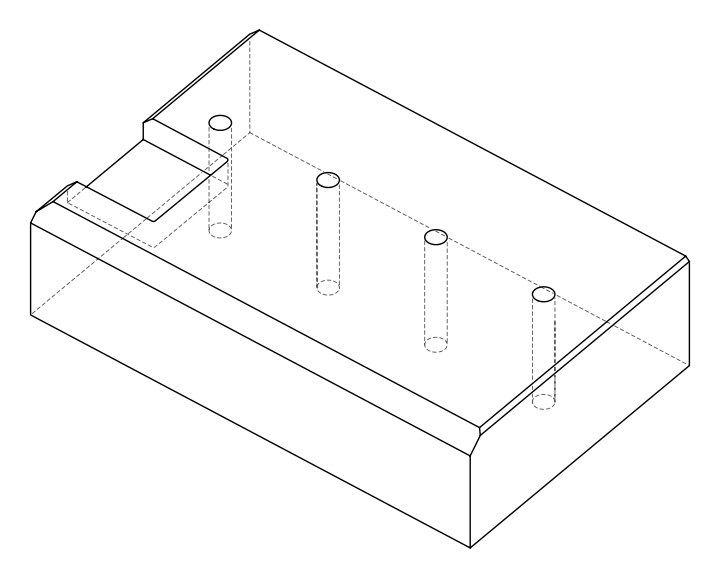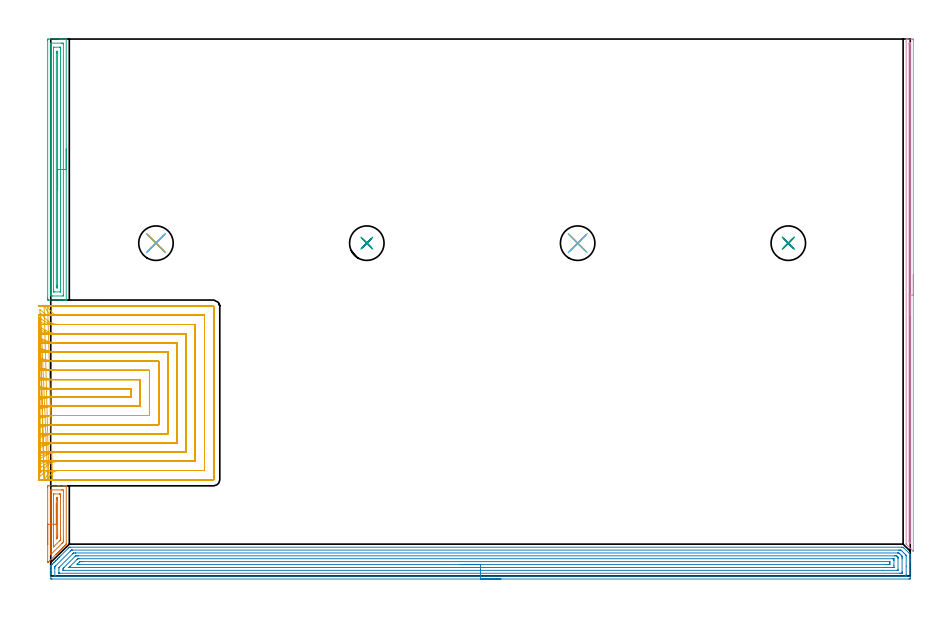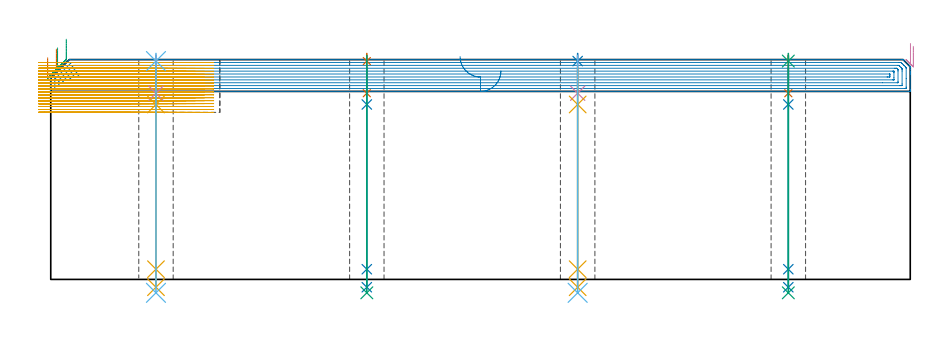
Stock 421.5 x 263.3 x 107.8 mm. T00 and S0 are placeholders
(PLAN: 21 operations, 14 tool changes, 128.7 min)
(1 AREA_MILL | FG_CHAMFER_SURFACE | UGT0205_001 | 1.24 min | 1993 mm3)
(2 AREA_MILL_1 | FG_CHAMFER_SURFACE_1 | UGT0205_001 | 20.34 min | 50837 mm3)
(3 AREA_MILL_2 | FG_CHAMFER_SURFACE_2 | UGT0205_001 | 4.27 min | 5523 mm3)
(4 AREA_MILL_3 | FG_CHAMFER_SURFACE_3 | UGT0205_001 | 4.14 min | 1521 mm3)
(5 MILL_SLOT | SLOT_PARTIAL_RECTANGULAR | NXT0201_008 | Follow Part, ap 1.5, ae 75% | 94.28 min | 195031 mm3)
(6 SPOT_DRILL | STEP1HOLE | NXT0321_9005460120000 | 0.03 min | 5 mm3)
(7 SPOT_DRILL_1 | STEP1HOLE_1 | NXT0321_9005460120000 | 0.03 min | 13 mm3)
(8 SPOT_DRILL_2 | STEP1HOLE_2 | NXT0321_9005460120000 | 0.03 min | 4 mm3)
(9 SPOT_DRILL_3 | STEP1HOLE_3 | NXT0321_9005460120000 | 0.03 min | 6 mm3)
(10 DRILL_BLIND_HOLE_INTO_CENTER | STEP1HOLE | NXT0301_081 | 0.08 min | 1435 mm3)
(11 GUN_DRILL_THROUGH_HOLE | STEP1HOLE | UGT0307_007 | 0.54 min | 7228 mm3)
(12 DRILL_TO_ENLARGE_THROUGH_HOLE | STEP1HOLE | UGT0301_292 | 0.47 min | 15473 mm3)
(13 DRILL_BLIND_HOLE_INTO_CENTER_1 | STEP1HOLE_1 | NXT0301_081 | 0.08 min | 1427 mm3)
(14 GUN_DRILL_THROUGH_HOLE_1 | STEP1HOLE_1 | UGT0307_007 | 0.54 min | 7230 mm3)
(15 DRILL_TO_ENLARGE_THROUGH_HOLE_1 | STEP1HOLE_1 | UGT0301_292 | 0.47 min | 15466 mm3)
(16 DRILL_BLIND_HOLE_INTO_CENTER_2 | STEP1HOLE_2 | NXT0301_081 | 0.08 min | 1438 mm3)
(17 GUN_DRILL_THROUGH_HOLE_2 | STEP1HOLE_2 | UGT0307_007 | 0.54 min | 7222 mm3)
(18 DRILL_TO_ENLARGE_THROUGH_HOLE_2 | STEP1HOLE_2 | UGT0301_292 | 0.47 min | 15474 mm3)
(19 DRILL_BLIND_HOLE_INTO_CENTER_3 | STEP1HOLE_3 | NXT0301_081 | 0.08 min | 1433 mm3)
(20 GUN_DRILL_THROUGH_HOLE_3 | STEP1HOLE_3 | UGT0307_007 | 0.54 min | 7225 mm3)
(21 DRILL_TO_ENLARGE_THROUGH_HOLE_3 | STEP1HOLE_3 | UGT0301_292 | 0.47 min | 15478 mm3)
(TOOL UGT0205_001 | Chamfer Mill 20 x 3 x 45 deg. | D20 FL50 Z2)
(TOOL NXT0201_008 | ENDMILL 6mm [2P460-0600-NA 1630] | D6 FL26 Z6)
(TOOL NXT0321_9005460120000 | NC Spot Drill, 142deg, 12mm, Carbide, Uncoated | D12 PA142 FL30 Z2)
(TOOL NXT0301_081 | Carbide Drill 11mm [860.1-1100-033A1-MM 2214] | D11 PA140 FL55 Z2)
(TOOL UGT0307_007 | Gun Drill 10 mm | D10 PA130 FL24 Z1)
(TOOL UGT0301_292 | Twist Drill 16.9 mm | D16.9 PA118 FL120 Z2)
(OP 1 AREA_MILL)
G17 G21 G94 G90
T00 M6
G54
G17 G0 G90 X-1.5 Y15.35 S1061 M3
G43 Z117.8 H0
Z108.7
G94 G1 Y15.388 Z107.828 F250.
Y15.502 Z106.964
Y15.691 Z106.112
Y15.953 Z105.28
Y16.287 Z104.474
Y16.69 Z103.7
Y17.159 Z102.964
Y17.69 Z102.272
Y18.279 Z101.629
Y18.922 Z101.04
Y19.614 Z100.509
Y20.35 Z100.04
Y21.124 Z99.637
Y21.93 Z99.303
Y22.762 Z99.041
Y23.614 Z98.852
Y24.478 Z98.738
Y25.35 Z98.7
Y43.615
X-1.497 Y43.957 Z98.702
X-1.491 Y44.19 Z98.706
X-1.254 Y44.2 Z98.943
X3.494 Z103.689
X4.105 Z104.302
X4.383 Z104.58
X6.16 Z106.355
X6.716 Z106.915
X7.255 Z107.454
X7.568 Y44.194 Z107.759
X7.597 Y44.19 Z107.788
X7.6 Y44.06 Z107.8
Y15.995
X7.594 Y15.595 Z107.792
X7.522 Y15.522 Z107.722
X7.493 Y15.492 Z107.692
X7.105 Y15.104 Z107.303
X7.049 Y15.047 Z107.245
X6.993 Y14.993 Z107.192
X6.807 Y14.807 Z107.006
X6.752 Y14.751 Z106.949
X6.698 Y14.697 Z106.897
X6.51 Y14.51 Z106.709
X6.456 Y14.455 Z106.653
X6.403 Y14.402 Z106.601
X6.213 Y14.213 Z106.412
X6.16 Y14.159 Z106.357
X6.107 Y14.107 Z106.306
X5.916 Y13.916 Z106.115
X5.864 Y13.862 Z106.061
X5.812 Y13.811 Z106.011
X5.619 Y13.619 Z105.818
X5.568 Y13.566 Z105.765
X5.516 Y13.516 Z105.715
X5.322 Y13.322 Z105.521
X5.272 Y13.27 Z105.468
X5.221 Y13.22 Z105.42
X5.025 Y13.025 Z105.224
X4.975 Y12.974 Z105.172
X4.926 Y12.925 Z105.124
X4.728 Y12.728 Z104.927
X4.679 Y12.678 Z104.876
X4.63 Y12.63 Z104.829
X4.431 Y12.431 Z104.63
X4.383 Y12.382 Z104.58
X4.335 Y12.334 Z104.534
X4.134 Y12.134 Z104.333
X4.087 Y12.085 Z104.284
X4.039 Y12.039 Z104.238
X3.837 Y11.837 Z104.036
X3.791 Y11.789 Z103.988
X3.744 Y11.743 Z103.943
X3.54 Y11.54 Z103.739
X3.494 Y11.493 Z103.691
X3.449 Y11.448 Z103.647
X3.243 Y11.243 Z103.442
X3.198 Y11.197 Z103.395
X3.153 Y11.153 Z103.352
X2.946 Y10.946 Z103.145
X2.902 Y10.901 Z103.099
X2.858 Y10.857 Z103.057
X2.649 Y10.649 Z102.848
X2.606 Y10.604 Z102.803
X2.562 Y10.562 Z102.761
X-0.949 Y7.05 Z99.249
X-1.049 Y6.951 Z99.151
X-1.212 Y6.788 Z98.988
X-1.393 Y6.611 Z98.805
X-1.491 Y6.519 Z98.706
X-1.499 Y6.717 Z98.701
X-1.5 Y6.752 Z98.7
Y25.35
X-0.086 Z100.114
X-0.085 Y41.833 Z100.115
X-0.084 Y41.858 Z100.116
X-0.06 Y42.19 Z100.14
X0.464 Y42.198 Z100.664
X5.272 Y42.2 Z105.472
X5.796 Y42.198 Z105.996
X6.16 Y42.19 Z106.36
X6.184 Y41.833 Z106.384
X6.185 Y41.808 Z106.385
X6.186 Y17.777 Z106.386
X6.185 Y16.886 Z106.385
X6.184 Y16.862 Z106.384
X6.16 Y16.622 Z106.36
X5.851 Y16.305 Z106.051
X5.545 Y15.995 Z105.745
X5.408 Y15.858 Z105.608
X0.199 Y10.649 Z100.399
X0.067 Y10.521 Z100.267
X-0.06 Y10.402 Z100.14
X-0.083 Y10.649 Z100.117
X-0.085 Y10.674 Z100.115
X-0.086 Y25.35 Z100.114
X1.328 Z101.528
X1.329 Y39.55 Z101.529
X1.331 Y40.051 Z101.531
X1.333 Y40.148 Z101.533
X1.335 Y40.188 Z101.535
X1.421 Y40.192 Z101.621
X1.57 Y40.199 Z101.77
X4.235 Z104.435
X4.383 Y40.196 Z104.583
X4.531 Y40.19 Z104.731
X4.765 Y40.172 Z104.965
X4.767 Y40.051 Z104.967
X4.77 Y39.663 Z104.97
X4.771 Y39.16 Z104.971
X4.772 Y38.771 Z104.972
X4.771 Y18.668 Z104.971
X4.77 Y18.279 Z104.97
X4.766 Y17.777 Z104.966
X4.765 Y17.684 Z104.965
X4.708 Y17.619 Z104.908
X4.627 Y17.532 Z104.827
X4.383 Y17.283 Z104.583
X1.515 Y14.415 Z101.715
X1.458 Y14.36 Z101.658
X1.392 Y14.298 Z101.592
X1.341 Y14.251 Z101.541
X1.336 Y14.324 Z101.536
X1.332 Y14.462 Z101.532
X1.329 Y14.602 Z101.529
X1.328 Y25.35 Z101.528
X2.743 Z102.943
Y37.516
X2.746 Y38.129 Z102.946
X2.749 Y38.174 Z102.949
X2.751 Y38.19 Z102.951
X2.769 Y38.192 Z102.969
X2.863 Y38.197 Z103.063
X3.05 Y38.199 Z103.25
X3.238 Y38.197 Z103.438
X3.331 Y38.192 Z103.531
X3.349 Y38.19 Z103.549
X3.351 Y38.174 Z103.551
X3.354 Y38.132 Z103.554
X3.357 Y37.516 Z103.557
Y37.378
Y19.559
X3.356 Y18.942 Z103.556
X3.355 Y18.808 Z103.555
X3.35 Y18.737 Z103.55
X3.347 Y18.707 Z103.547
X3.314 Y18.668 Z103.514
X3.127 Y18.483 Z103.327
X2.956 Y18.317 Z103.156
X2.75 Y18.151 Z102.95
X2.744 Y18.529 Z102.944
X2.743 Y18.668 Z102.943
Y25.35
Y26.222 Z102.981
Y27.087 Z103.095
Y27.938 Z103.283
Y28.77 Z103.546
Y29.576 Z103.88
Y30.35 Z104.282
Y31.086 Z104.751
Y31.778 Z105.282
Y32.421 Z105.872
Y33.01 Z106.515
Y33.542 Z107.207
Y34.01 Z107.943
Y34.413 Z108.717
Y34.747 Z109.522
Y35.009 Z110.355
Y35.198 Z111.206
Y35.312 Z112.071
Y35.35 Z112.943
G0 Z117.8
M5
M2
(OP 2 AREA_MILL_1)
G17 G21 G94 G90
T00 M6
G54
G17 G0 G90 X220.75 Y-1.5 S1061 M3
G43 Z117.8 H0
Z102.2
G94 G1 X220.712 Z101.328 F250.
X220.598 Z100.464
X220.409 Z99.612
X220.147 Z98.78
X219.813 Z97.974
X219.41 Z97.2
X218.941 Z96.464
X218.41 Z95.772
X217.821 Z95.129
X217.178 Z94.54
X216.486 Z94.008
X215.75 Z93.54
X214.976 Z93.137
X214.17 Z92.803
X213.338 Z92.541
X212.486 Z92.352
X211.622 Z92.238
X210.75 Z92.2
X0.629
X0.263 Y-1.496 Z92.202
X0.01 Y-1.493 Z92.204
X0. Y-1.138 Z92.559
Y1.487 Z95.182
Y2.881 Z96.578
Y4.112 Z97.806
Y4.646 Z98.344
X0.006 Y4.987 Z98.687
X0.009 Y4.997 Z98.696
X0.033 Y5.033 Z98.732
X0.228 Y5.229 Z98.928
X0.278 Y5.279 Z98.976
X0.331 Y5.331 Z99.03
X0.514 Y5.515 Z99.214
X0.569 Y5.571 Z99.267
X0.629 Y5.629 Z99.328
X0.8 Y5.8 Z99.499
X0.861 Y5.862 Z99.559
X1.507 Y6.507 Z100.207
X1.736 Y6.738 Z100.434
X2.329 Y7.329 Z101.029
X2.417 Y7.418 Z101.117
X2.611 Y7.613 Z101.309
X3.151 Y8.151 Z101.851
X3.486 Y8.488 Z102.184
X3.974 Y8.974 Z102.674
X4.361 Y9.363 Z103.059
X8.738 Y13.738 Z107.437
X9.058 Y14.055 Z107.755
X9.099 Y14.093 Z107.793
X9.57 Y14.1 Z107.8
X417.295
X417.995 Y14.097 Z107.789
X418.172 Y13.928 Z107.628
X418.189 Y13.911 Z107.611
X418.363 Y13.738 Z107.435
X420.989 Y11.113 Z104.809
X421.425 Y10.675 Z104.375
X421.467 Y10.631 Z104.33
X421.499 Y10.59 Z104.287
X421.5 Y10.238 Z103.936
Y10.141 Z103.84
Y9.363 Z103.058
Y8.132 Z101.829
Y7.613 Z101.307
Y6.997 Z100.693
X421.499 Y-0.523 Z93.174
X421.494 Y-1.138 Z92.56
X421.49 Y-1.493 Z92.205
X421.237 Y-1.497 Z92.202
X420.871 Y-1.5 Z92.2
X210.75
Y-0.086 Z93.614
X2.235 Y-0.085 Z93.615
X2.06 Y-0.082 Z93.618
X2.019 Y-0.079 Z93.621
X2.009 Y-0.075 Z93.625
X2.006 Y-0.063 Z93.637
X2.003 Y-0.028 Z93.672
X2. Y0.145 Z93.845
Y3.645 Z97.345
X2.004 Y4.112 Z97.812
X2.008 Y4.513 Z98.213
X2.023 Y4.561 Z98.261
X2.052 Y4.594 Z98.294
X2.131 Y4.677 Z98.377
X2.417 Y4.968 Z98.668
X9.57 Y12.12 Z105.82
X9.949 Y12.492 Z106.192
X10.124 Y12.663 Z106.363
X10.156 Y12.679 Z106.379
X10.198 Y12.681 Z106.381
X10.286 Y12.684 Z106.384
X10.464 Y12.685 Z106.385
X10.646 Y12.686 Z106.386
X415.687
X416.4 Y12.685 Z106.385
X416.584 Y12.684 Z106.384
X416.933 Y12.679 Z106.379
X417.295 Y12.344 Z106.044
X417.659 Y11.988 Z105.688
X418.189 Y11.461 Z105.161
X418.537 Y11.113 Z104.813
X419.083 Y10.564 Z104.264
X419.401 Y10.238 Z103.938
X419.49 Y10.134 Z103.834
X419.494 Y10.034 Z103.734
X419.499 Y9.831 Z103.531
X419.5 Y4.783 Z98.483
Y0.612 Z94.312
Y0.204 Z93.904
X419.498 Y0.068 Z93.768
X419.493 Y-0.041 Z93.659
X419.49 Y-0.072 Z93.628
X419.48 Y-0.079 Z93.621
X419.439 Y-0.08 Z93.62
X419.083 Y-0.085 Z93.615
X418.902 Y-0.086 Z93.614
X210.75
Y1.328 Z95.028
X4.367 Y1.329 Z95.029
X4.205 Y1.33 Z95.03
X4.044 Y1.335 Z95.035
X4.01 Y1.337 Z95.037
X4.006 Y1.367 Z95.067
X4.002 Y1.42 Z95.12
X4. Y1.487 Z95.187
Y1.688 Z95.388
X4.003 Y3.436 Z97.136
X4.021 Y4.112 Z97.812
X4.11 Y4.206 Z97.906
X4.205 Y4.306 Z98.006
X10.741 Y10.842 Z104.542
X11.014 Y11.113 Z104.813
X11.131 Y11.224 Z104.924
X11.165 Y11.254 Z104.954
X11.202 Y11.266 Z104.966
X11.359 Y11.268 Z104.968
X12.091 Y11.271 Z104.971
X12.253 Y11.272 Z104.972
X415.345 Y11.271 Z104.971
X415.506 Y11.269 Z104.969
X415.668 Y11.265 Z104.965
X415.94 Y11.249 Z104.949
X416.082 Y11.113 Z104.813
X416.4 Y10.8 Z104.5
X416.963 Y10.238 Z103.938
X417.295 Y9.905 Z103.605
X417.426 Y9.765 Z103.465
X417.49 Y9.696 Z103.396
X417.495 Y9.564 Z103.264
X417.498 Y9.363 Z103.063
X417.5 Y9.162 Z102.862
Y8.488 Z102.188
Y2.161 Z95.861
X417.497 Y1.487 Z95.187
X417.494 Y1.387 Z95.087
X417.49 Y1.342 Z95.042
X417.45 Y1.335 Z95.035
X417.295 Y1.332 Z95.032
X416.562 Y1.329 Z95.029
X416.4 Y1.328 Z95.028
X210.75
Y2.743 Z96.443
X6.499
X6.15 Y2.744 Z96.444
X6.096 Y2.746 Z96.446
X6.041 Y2.75 Z96.45
X6.01 Y2.756 Z96.456
X6. Y3.237 Z96.937
X6.024 Y3.663 Z97.363
X6.233 Y3.878 Z97.578
X6.462 Y4.112 Z97.812
X11.979 Y9.63 Z103.33
X12.071 Y9.72 Z103.42
X12.147 Y9.792 Z103.492
X12.198 Y9.838 Z103.538
X12.225 Y9.851 Z103.551
X12.253 Y9.852 Z103.552
X12.643 Y9.856 Z103.556
X13.147 Y9.857 Z103.557
X13.536
X413.718
X414.108 Y9.856 Z103.556
X414.612 Y9.853 Z103.553
X414.78 Y9.85 Z103.55
X414.902 Y9.838 Z103.538
X414.998 Y9.743 Z103.443
X415.38 Y9.363 Z103.063
X415.487 Y9.252 Z102.952
X415.491 Y9.145 Z102.845
X415.496 Y8.928 Z102.628
X415.5 Y8.494 Z102.194
Y3.244 Z96.944
X415.492 Y2.803 Z96.503
X415.49 Y2.755 Z96.455
X415.42 Y2.75 Z96.45
X415.286 Y2.746 Z96.446
X415.117 Y2.744 Z96.444
X407.865 Y2.743 Z96.443
X210.75
Y4.157 Z97.857
X9.185
X9.015 Y4.159 Z97.859
X8.974 Y4.161 Z97.861
X8.971 Y4.163 Z97.863
Y4.167 Z97.867
X8.996 Y4.195 Z97.895
X9.237 Y4.439 Z98.139
X9.489 Y4.691 Z98.391
X12.775 Y7.976 Z101.676
X13.147 Y8.346 Z102.046
X13.223 Y8.414 Z102.114
X13.25 Y8.436 Z102.136
X13.299 Y8.439 Z102.139
X13.405 Y8.441 Z102.141
X13.617 Y8.443 Z102.143
X14.041
X412.87
X413.26 Y8.439 Z102.139
X413.454 Y8.436 Z102.136
X413.491 Y8.433 Z102.133
X413.494 Y8.398 Z102.098
X413.496 Y8.343 Z102.043
X413.5 Y7.826 Z101.526
Y7.613 Z101.313
Y5.201 Z98.901
Y4.326 Z98.026
X413.498 Y4.231 Z97.931
X413.494 Y4.174 Z97.874
X413.49 Y4.163 Z97.863
X413.485 Y4.161 Z97.861
X413.46 Y4.159 Z97.859
X413.248 Y4.157 Z97.857
X412.824
X210.75
Y5.571 Z99.271
X14.041
X13.443 Y5.572 Z99.272
X13.147 Y5.575 Z99.275
X12.867 Y5.578 Z99.278
X13.112 Y5.862 Z99.562
X13.129 Y5.88 Z99.58
X14.041 Y6.793 Z100.493
X14.213 Y6.957 Z100.657
X14.273 Y7.014 Z100.714
X14.34 Y7.022 Z100.722
X14.64 Y7.026 Z100.726
X14.935 Y7.028 Z100.728
X15.532 Y7.029 Z100.729
X411.333 Y7.028 Z100.728
X411.418 Y7.027 Z100.727
X411.47 Y7.024 Z100.724
X411.49 Y7.022 Z100.722
X411.492 Y7.009 Z100.709
X411.497 Y6.889 Z100.589
X411.499 Y6.738 Z100.438
X411.5 Y6.283 Z99.983
X411.496 Y5.862 Z99.562
X411.492 Y5.636 Z99.336
X411.49 Y5.585 Z99.285
X411.431 Y5.578 Z99.278
X411.33 Y5.575 Z99.275
X411.036 Y5.572 Z99.272
X410.439 Y5.571 Z99.271
X410.141
X210.75
X209.878 Z99.309
X209.013 Z99.423
X208.162 Z99.612
X207.33 Z99.874
X206.524 Z100.208
X205.75 Z100.611
X205.014 Z101.08
X204.322 Z101.611
X203.679 Z102.2
X203.09 Z102.843
X202.558 Z103.535
X202.09 Z104.271
X201.687 Z105.045
X201.353 Z105.851
X201.091 Z106.683
X200.902 Z107.535
X200.788 Z108.4
X200.75 Z109.271
G0 Z117.8
M5
M2
(OP 3 AREA_MILL_2)
G17 G21 G94 G90
T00 M6
G54
G17 G0 G90 X7.6 Y209.3 S1061 M3
G43 Z117.8 H0
G94 G1 Y209.262 Z116.928 F250.
Y209.148 Z116.063
Y208.959 Z115.212
Y208.697 Z114.38
Y208.363 Z113.574
Y207.96 Z112.8
Y207.492 Z112.064
Y206.96 Z111.372
Y206.371 Z110.729
Y205.728 Z110.139
Y205.036 Z109.608
Y204.3 Z109.14
Y203.526 Z108.737
Y202.72 Z108.403
Y201.888 Z108.141
Y201.037 Z107.952
Y200.172 Z107.838
Y199.3 Z107.8
Y135.464
X7.597 Y135.31 Z107.788
X7.562 Y135.307 Z107.754
X7.195 Y135.3 Z107.394
X6.813 Z107.013
X6.16 Z106.355
X4.945 Z105.142
X4.383 Z104.577
X-0.949 Y135.301 Z99.249
X-1.188 Y135.303 Z99.009
X-1.492 Y135.308 Z98.706
X-1.494 Y135.362 Z98.703
X-1.499 Y135.91 Z98.701
X-1.5 Y136.464 Z98.7
Y262.69
X-1.496 Y263.032 Z98.702
X-1.492 Y263.29 Z98.706
X-1.23 Y263.3 Z98.968
X4.383 Z104.577
X4.945 Z105.142
X5.271 Z105.468
X5.834 Z106.03
X6.16 Z106.355
X6.813 Z107.013
X7.195 Z107.394
X7.562 Y263.293 Z107.754
X7.597 Y263.29 Z107.788
X7.6 Y263.136 Z107.8
Y199.3
X6.186 Z106.386
X6.185 Y137.696 Z106.385
Y137.671
X6.16 Y137.31 Z106.36
X5.665 Y137.301 Z105.865
X0.829 Y137.3 Z101.029
X0.333 Y137.301 Z100.533
X-0.06 Y137.31 Z100.14
X-0.084 Y137.696 Z100.116
X-0.085 Y137.722 Z100.115
Y260.904
Y260.929
X-0.06 Y261.29 Z100.14
X0.435 Y261.299 Z100.635
X5.271 Y261.3 Z105.471
X5.767 Y261.299 Z105.967
X6.16 Y261.29 Z106.36
X6.184 Y260.904 Z106.384
X6.185 Y260.878 Z106.385
X6.186 Y199.3 Z106.386
X4.772 Z104.972
X4.771 Y139.384 Z104.971
X4.768 Y139.336 Z104.968
X4.765 Y139.319 Z104.965
X4.743 Y139.31 Z104.943
X4.562 Y139.301 Z104.762
X1.717 Y139.3 Z101.917
X1.536 Y139.302 Z101.736
X1.416 Y139.307 Z101.616
X1.335 Y139.314 Z101.535
X1.332 Y139.352 Z101.532
X1.33 Y139.482 Z101.53
X1.329 Y139.872 Z101.529
X1.328 Y140.375 Z101.528
X1.329 Y259.216 Z101.529
X1.332 Y259.264 Z101.532
X1.335 Y259.281 Z101.535
X1.357 Y259.29 Z101.557
X1.538 Y259.299 Z101.738
X4.383 Y259.3 Z104.583
X4.564 Y259.298 Z104.764
X4.684 Y259.293 Z104.884
X4.765 Y259.286 Z104.965
X4.768 Y259.248 Z104.968
X4.77 Y259.118 Z104.97
X4.771 Y258.728 Z104.971
X4.772 Y258.226 Z104.972
Y199.3
X3.357 Z103.557
Y142.16
X3.355 Y141.543 Z103.555
X3.354 Y141.408 Z103.554
X3.35 Y141.312 Z103.55
X3.256 Y141.308 Z103.456
X3.05 Y141.306 Z103.25
X2.844 Y141.308 Z103.044
X2.75 Y141.312 Z102.95
X2.743 Y142.16 Z102.943
Y256.44
X2.744 Y257.058 Z102.944
X2.746 Y257.192 Z102.946
X2.749 Y257.288 Z102.949
X2.844 Y257.292 Z103.044
X3.05 Y257.294 Z103.25
X3.256 Y257.292 Z103.456
X3.35 Y257.288 Z103.55
X3.357 Y256.44 Z103.557
Y199.3
Y198.428 Z103.595
Y197.564 Z103.709
Y196.712 Z103.898
Y195.88 Z104.16
Y195.074 Z104.494
Y194.3 Z104.897
Y193.564 Z105.366
Y192.872 Z105.897
Y192.229 Z106.486
Y191.64 Z107.129
Y191.108 Z107.822
Y190.64 Z108.557
Y190.237 Z109.331
Y189.903 Z110.137
Y189.641 Z110.969
Y189.452 Z111.821
Y189.338 Z112.686
Y189.3 Z113.557
G0 Z117.8
M5
M2
(OP 4 AREA_MILL_3)
G17 G21 G94 G90
T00 M6
G54
G17 G0 G90 X423. Y147.7 S1061 M3
G43 Z117.8 H0
Z114.3
G94 G1 Y147.662 Z113.428 F250.
Y147.548 Z112.563
Y147.359 Z111.712
Y147.097 Z110.88
Y146.763 Z110.074
Y146.36 Z109.3
Y145.891 Z108.564
Y145.36 Z107.872
Y144.771 Z107.229
Y144.128 Z106.64
Y143.436 Z106.108
Y142.7 Z105.64
Y141.926 Z105.237
Y141.12 Z104.903
Y140.288 Z104.641
Y139.436 Z104.452
Y138.571 Z104.338
Y137.7 Z104.3
Y12.265
X422.993 Y12.119 Z104.306
X422.837 Y12.264 Z104.463
X422.807 Y12.293 Z104.493
X419.711 Y15.389 Z107.589
X419.504 Y15.605 Z107.789
X419.5 Y15.835 Z107.8
Y263.136
X419.506 Y263.29 Z107.793
X419.816 Y263.3 Z107.484
X420.165 Z107.135
X420.81 Z106.485
X422.013 Z105.284
X422.57 Y263.295 Z104.724
X422.99 Y263.29 Z104.304
X422.995 Y263.121 Z104.301
X422.999 Y262.69
X423. Y137.7 Z104.3
X421.586 Z105.714
Y16.281
X421.583 Y16.012 Z105.717
X421.582 Y15.98 Z105.718
X421.581 Y15.979 Z105.719
X421.57 Y15.986 Z105.73
X421.53 Y16.021 Z105.77
X421.494 Y16.057 Z105.806
X421.275 Y16.281 Z106.025
X420.921 Y16.657 Z106.379
X420.915 Y17.023 Z106.385
X420.914 Y17.068 Z106.386
Y260.798
X420.921 Y261.28 Z106.379
X420.94 Y261.29 Z106.36
X420.99 Y261.295 Z106.31
X421.055 Y261.298 Z106.245
X421.3 Y261.3 Z106.
X421.499 Y261.299 Z105.801
X421.528 Y261.298 Z105.772
X421.559 Y261.294 Z105.741
X421.578 Y261.29 Z105.722
X421.58 Y261.267 Z105.72
X421.585 Y261.011 Z105.715
X421.586 Y260.904 Z105.714
Y260.799
Y137.7
Y136.828 Z105.752
Y135.963 Z105.866
Y135.112 Z106.055
Y134.28 Z106.317
Y133.474 Z106.651
Y132.7 Z107.054
Y131.964 Z107.523
Y131.272 Z108.054
Y130.629 Z108.643
Y130.039 Z109.286
Y129.508 Z109.978
Y129.04 Z110.714
Y128.637 Z111.488
Y128.303 Z112.294
Y128.041 Z113.126
Y127.852 Z113.978
Y127.738 Z114.843
Y127.7 Z115.714
G0 Z117.8
M5
M2
(OP 5 MILL_SLOT)
G17 G21 G94 G90
T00 M6
G54
G17 G0 G90 X-5.956 Y86.603 S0 M3
G43 Z117.8 H1
Z106.361
G94 G1 X-3. Y87.112 F250.
G2 X3.876 Y87.7 R40.5 F500.
G1 X39.4
Y91.8
X3.874
G2 X-3. Y92.388 R40.5
G1 X-5.956 Y92.897 F250.
X-5.945 Y81.964
X-3. Y82.537
G2 X3.876 Y83.2 R36. F500.
G1 X43.9
Y96.3
X3.874
G2 X-3. Y96.962 R36.
G1 X-5.945 Y97.535 F250.
X-5.928 Y77.286
X-3. Y77.94
G2 X3.876 Y78.7 R31.5 F500.
G1 X48.4
Y100.8
X3.874
G2 X-3. Y101.559 R31.5
G1 X-5.928 Y102.214 F250.
X-5.901 Y72.546
X-3. Y73.31
G2 X3.876 Y74.2 R27. F500.
G1 X52.9
Y105.3
X3.874
G2 X-3. Y106.19 R27.
G1 X-5.901 Y106.954 F250.
X-5.856 Y67.707
X-3. Y68.624
G2 X3.876 Y69.7 R22.5 F500.
G1 X57.4
Y109.8
X3.874
G2 X-3. Y110.876 R22.5
G1 X-5.857 Y111.792 F250.
X-5.772 Y62.689
X-3. Y63.835
G2 X3.876 Y65.2 R18. F500.
G1 X61.9
Y114.3
X3.874
G2 X-3. Y115.664 R18.
G1 X-5.773 Y116.81 F250.
X-5.582 Y57.29
X-3. Y58.818
G2 X3.876 Y60.7 R13.5 F500.
G1 X66.4
Y118.8
X3.874
G2 X-3. Y120.681 R13.5
G1 X-5.582 Y122.209 F250.
X-4.931 Y50.726
X-2.993 Y53.016
G2 X3.876 Y56.2 R9. F500.
G1 X70.9
Y123.3
X3.874
G2 X-2.991 Y126.48 R9.
G1 X-4.931 Y128.769 F250.
X-1.507 Y47.719 F500.
X0.389 Y50.044 F250.
G2 X3.876 Y51.7 R4.5 F500.
G1 X75.4
Y127.8
X3.874
G2 X0.391 Y129.452 R4.5
G1 X-1.508 Y131.774 F250.
X0.876 Y47.2 F500.
X3.876 F250.
X79.7 F500.
G3 X79.9 Y47.4 R0.2
G1 Y132.1
G3 X79.7 Y132.3 R0.2
G1 X3.874
X0.874 F250.
G0 Z117.8
X-5.976 Y86.994
Z104.922
G1 X-3. Y87.374
G2 X2.13 Y87.7 R40.5 F500.
G1 X39.4
Y91.8
X2.128
G2 X-3. Y92.126 R40.5
G1 X-5.976 Y92.506 F250.
X-5.969 Y82.405
X-3. Y82.833
G2 X2.13 Y83.2 R36. F500.
G1 X43.9
Y96.3
X2.128
G2 X-3. Y96.667 R36.
G1 X-5.969 Y97.094 F250.
X-5.96 Y77.791
X-3. Y78.28
G2 X2.13 Y78.7 R31.5 F500.
G1 X48.4
Y100.8
X2.128
G2 X-3. Y101.22 R31.5
G1 X-5.96 Y101.708 F250.
X-5.945 Y73.138
X-3. Y73.708
G2 X2.13 Y74.2 R27. F500.
G1 X52.9
Y105.3
X2.128
G2 X-3. Y105.791 R27.
G1 X-5.945 Y106.361 F250.
X-5.921 Y68.423
X-3. Y69.107
G2 X2.13 Y69.7 R22.5 F500.
G1 X57.4
Y109.8
X2.128
G2 X-3. Y110.392 R22.5
G1 X-5.921 Y111.076 F250.
X-5.876 Y63.599
X-3. Y64.454
G2 X2.13 Y65.2 R18. F500.
G1 X61.9
Y114.3
X2.128
G2 X-3. Y115.046 R18.
G1 X-5.876 Y115.9 F250.
X-5.775 Y58.547
X-3. Y59.687
G2 X2.13 Y60.7 R13.5 F500.
G1 X66.4
Y118.8
X2.128
G2 X-3. Y119.812 R13.5
G1 X-5.775 Y120.951 F250.
X-5.465 Y52.885
X-3. Y54.595
G2 X2.13 Y56.2 R9. F500.
G1 X70.9
Y123.3
X2.128
G2 X-3. Y124.903 R9.
G1 X-5.466 Y126.613 F250.
X-3.261 Y46.763
X-1.804 Y49.386
G2 X2.13 Y51.7 R4.5 F500.
G1 X75.4
Y127.8
X2.128
G2 X-1.802 Y130.107 R4.5
G1 X-3.264 Y132.727 F250.
X-0.87 Y47.2 F500.
X2.13 F250.
X79.7 F500.
G3 X79.9 Y47.4 R0.2
G1 Y132.1
G3 X79.7 Y132.3 R0.2
G1 X2.128
X-0.872 F250.
G0 Z117.8
X-5.993 Y87.399
Z103.483
G1 X-3. Y87.605
G2 X-0.221 Y87.7 R40.5 F500.
G1 X39.4
Y91.8
X-0.201
G2 X-3. Y91.897 R40.5
G1 X-5.993 Y92.104 F250.
X-5.991 Y82.861
X-3. Y83.093
G2 X-0.221 Y83.2 R36. F500.
G1 X43.9
Y96.3
X-0.201
G2 X-3. Y96.409 R36.
G1 X-5.991 Y96.642 F250.
X-5.988 Y78.312
X-3. Y78.577
G2 X-0.221 Y78.7 R31.5 F500.
G1 X48.4
Y100.8
X-0.201
G2 X-3. Y100.925 R31.5
G1 X-5.988 Y101.191 F250.
X-5.984 Y73.748
X-3. Y74.057
G2 X-0.221 Y74.2 R27. F500.
G1 X52.9
Y105.3
X-0.201
G2 X-3. Y105.445 R27.
G1 X-5.984 Y105.756 F250.
X-5.977 Y69.157
X-3. Y69.528
G2 X-0.221 Y69.7 R22.5 F500.
G1 X57.4
Y109.8
X-0.201
G2 X-3. Y109.975 R22.5
G1 X-5.977 Y110.348 F250.
X-5.964 Y64.521
X-3. Y64.984
G2 X-0.221 Y65.2 R18. F500.
G1 X61.9
Y114.3
X-0.201
G2 X-3. Y114.519 R18.
G1 X-5.964 Y114.985 F250.
X-5.936 Y59.793
X-3. Y60.411
G2 X-0.221 Y60.7 R13.5 F500.
G1 X66.4
Y118.8
X-0.201
G2 X-3. Y119.093 R13.5
G1 X-5.935 Y119.715 F250.
X-5.853 Y54.834
X-3. Y55.76
G2 X-0.221 Y56.2 R9. F500.
G1 X70.9
Y123.3
X-0.201
G2 X-3. Y123.746 R9.
G1 X-5.851 Y124.679 F250.
X-5.359 Y48.886
X-3. Y50.739
G2 X-0.221 Y51.7 R4.5 F500.
G1 X75.4
Y127.8
X-0.201
G2 X-3. Y128.776 R4.5
G1 X-5.349 Y130.642 F250.
X-3.221 Y47.2
X-0.221
X79.7 F500.
G3 X79.9 Y47.4 R0.2
G1 Y132.1
G3 X79.7 Y132.3 R0.2
G1 X-0.201
X-3.201 F250.
G0 X-6. Y87.66 Z102.044
G1 X-3. Y87.697
G2 X-2.504 Y87.7 R40.5 F500.
G1 X39.4
Y91.8
X-2.538
G2 X-3. Y91.803 R40.5
G1 X-6. Y91.837 F250.
Y83.155
X-3. Y83.197
G2 X-2.504 Y83.2 R36. F500.
G1 X43.9
Y96.3
X-2.538
G2 X-3. Y96.303 R36.
G1 X-6. Y96.341 F250.
Y78.649
X-3. Y78.696
G2 X-2.504 Y78.7 R31.5 F500.
G1 X48.4
Y100.8
X-2.538
G2 X-3. Y100.803 R31.5
G1 X-6. Y100.847 F250.
X-5.999 Y74.14
X-3. Y74.195
G2 X-2.504 Y74.2 R27. F500.
G1 X52.9
Y105.3
X-2.538
G2 X-3. Y105.304 R27.
G1 X-6. Y105.355 F250.
X-5.999 Y69.628
X-3. Y69.695
G2 X-2.504 Y69.7 R22.5 F500.
G1 X57.4
Y109.8
X-2.538
G2 X-3. Y109.805 R22.5
G1 X-5.999 Y109.866 F250.
Y65.111
X-3. Y65.193
G2 X-2.504 Y65.2 R18. F500.
G1 X61.9
Y114.3
X-2.538
G2 X-3. Y114.306 R18.
G1 X-5.999 Y114.383 F250.
X-5.998 Y60.581
X-3. Y60.691
G2 X-2.504 Y60.7 R13.5 F500.
G1 X66.4
Y118.8
X-2.538
G2 X-3. Y118.808 R13.5
G1 X-5.998 Y118.911 F250.
X-5.995 Y56.021
X-3. Y56.186
G2 X-2.504 Y56.2 R9. F500.
G1 X70.9
Y123.3
X-2.538
G2 X-3. Y123.312 R9.
G1 X-5.996 Y123.466 F250.
X-5.982 Y51.342
X-3. Y51.673
G2 X-2.504 Y51.7 R4.5 F500.
G1 X75.4
Y127.8
X-2.538
G2 X-3. Y127.824 R4.5
G1 X-5.984 Y128.132 F250.
X-5.504 Y47.2
X-2.504
X79.7 F500.
G3 X79.9 Y47.4 R0.2
G1 Y132.1
G3 X79.7 Y132.3 R0.2
G1 X-2.538
X-5.538 F250.
G0 X-6. Y87.7 Z100.605
G1 X-3.
X39.4 F500.
Y91.8
X-3.
X-6. F250.
Y83.2
X-3.
X43.9 F500.
Y96.3
X-3.
X-6. F250.
Y78.7
X-3.
X48.4 F500.
Y100.8
X-3.
X-6. F250.
Y74.2
X-3.
X52.9 F500.
Y105.3
X-3.
X-6. F250.
Y69.7
X-3.
X57.4 F500.
Y109.8
X-3.
X-6. F250.
Y65.2
X-3.
X61.9 F500.
Y114.3
X-3.
X-6. F250.
Y60.7
X-3.
X66.4 F500.
Y118.8
X-3.
X-6. F250.
Y56.199
X-3. Y56.2
X70.9 F500.
Y123.3
X-3.
X-6. F250.
Y51.699
X-3. Y51.7
X75.4 F500.
Y127.8
X-3.
X-6. Y127.801 F250.
X-5.998 Y47.2
X-2.998
X79.7 F500.
G3 X79.9 Y47.4 R0.2
G1 Y132.1
G3 X79.7 Y132.3 R0.2
G1 X-2.999
X-5.999 F250.
G0 X-6. Y87.7 Z99.167
G1 X-3.
X39.4 F500.
Y91.8
X-3.
X-6. F250.
Y83.2
X-3.
X43.9 F500.
Y96.3
X-3.
X-6. F250.
Y78.7
X-3.
X48.4 F500.
Y100.8
X-3.
X-6. F250.
Y74.2
X-3.
X52.9 F500.
Y105.3
X-3.
X-6. F250.
Y69.7
X-3.
X57.4 F500.
Y109.8
X-3.
X-6. F250.
Y65.2
X-3.
X61.9 F500.
Y114.3
X-3.
X-6. F250.
Y60.7
X-3.
X66.4 F500.
Y118.8
X-3.
X-6. F250.
Y56.2
X-3.
X70.9 F500.
Y123.3
X-3.
X-6. F250.
Y51.7
X-3.
X75.4 F500.
Y127.8
X-3.
X-6. F250.
Y47.2
X-3.
X79.7 F500.
G3 X79.9 Y47.4 R0.2
G1 Y132.1
G3 X79.7 Y132.3 R0.2
G1 X-3.
X-6. F250.
G0 Y87.7 Z97.728
G1 X-3.
X39.4 F500.
Y91.8
X-3.
X-6. F250.
Y83.2
X-3.
X43.9 F500.
Y96.3
X-3.
X-6. F250.
Y78.7
X-3.
X48.4 F500.
Y100.8
X-3.
X-6. F250.
Y74.2
X-3.
X52.9 F500.
Y105.3
X-3.
X-6. F250.
Y69.7
X-3.
X57.4 F500.
Y109.8
X-3.
X-6. F250.
Y65.2
X-3.
X61.9 F500.
Y114.3
X-3.
X-6. F250.
Y60.7
X-3.
X66.4 F500.
Y118.8
X-3.
X-6. F250.
Y56.2
X-3.
X70.9 F500.
Y123.3
X-3.
X-6. F250.
Y51.7
X-3.
X75.4 F500.
Y127.8
X-3.
X-6. F250.
Y47.2
X-3.
X79.7 F500.
G3 X79.9 Y47.4 R0.2
G1 Y132.1
G3 X79.7 Y132.3 R0.2
G1 X-3.
X-6. F250.
G0 Y87.7 Z96.289
G1 X-3.
X39.4 F500.
Y91.8
X-3.
X-6. F250.
Y83.2
X-3.
X43.9 F500.
Y96.3
X-3.
X-6. F250.
Y78.7
X-3.
X48.4 F500.
Y100.8
X-3.
X-6. F250.
Y74.2
X-3.
X52.9 F500.
Y105.3
X-3.
X-6. F250.
Y69.7
X-3.
X57.4 F500.
Y109.8
X-3.
X-6. F250.
Y65.2
X-3.
X61.9 F500.
Y114.3
X-3.
X-6. F250.
Y60.7
X-3.
X66.4 F500.
Y118.8
X-3.
X-6. F250.
Y56.2
X-3.
X70.9 F500.
Y123.3
X-3.
X-6. F250.
Y51.7
X-3.
X75.4 F500.
Y127.8
X-3.
X-6. F250.
Y47.2
X-3.
X79.7 F500.
G3 X79.9 Y47.4 R0.2
G1 Y132.1
G3 X79.7 Y132.3 R0.2
G1 X-3.
X-6. F250.
G0 Y87.7 Z94.85
G1 X-3.
X39.4 F500.
Y91.8
X-3.
X-6. F250.
Y83.2
X-3.
X43.9 F500.
Y96.3
X-3.
X-6. F250.
Y78.7
X-3.
X48.4 F500.
Y100.8
X-3.
X-6. F250.
Y74.2
X-3.
X52.9 F500.
Y105.3
X-3.
X-6. F250.
Y69.7
X-3.
X57.4 F500.
Y109.8
X-3.
X-6. F250.
Y65.2
X-3.
X61.9 F500.
Y114.3
X-3.
X-6. F250.
Y60.7
X-3.
X66.4 F500.
Y118.8
X-3.
X-6. F250.
Y56.2
X-3.
X70.9 F500.
Y123.3
X-3.
X-6. F250.
Y51.7
X-3.
X75.4 F500.
Y127.8
X-3.
X-6. F250.
Y47.2
X-3.
X79.7 F500.
G3 X79.9 Y47.4 R0.2
G1 Y132.1
G3 X79.7 Y132.3 R0.2
G1 X-3.
X-6. F250.
G0 Y87.7 Z93.411
G1 X-3.
X39.4 F500.
Y91.8
X-3.
X-6. F250.
Y83.2
X-3.
X43.9 F500.
Y96.3
X-3.
X-6. F250.
Y78.7
X-3.
X48.4 F500.
Y100.8
X-3.
X-6. F250.
Y74.2
X-3.
X52.9 F500.
Y105.3
X-3.
X-6. F250.
Y69.7
X-3.
X57.4 F500.
Y109.8
X-3.
X-6. F250.
Y65.2
X-3.
X61.9 F500.
Y114.3
X-3.
X-6. F250.
Y60.7
X-3.
X66.4 F500.
Y118.8
X-3.
X-6. F250.
Y56.2
X-3.
X70.9 F500.
Y123.3
X-3.
X-6. F250.
Y51.7
X-3.
X75.4 F500.
Y127.8
X-3.
X-6. F250.
Y47.2
X-3.
X79.7 F500.
G3 X79.9 Y47.4 R0.2
G1 Y132.1
G3 X79.7 Y132.3 R0.2
G1 X-3.
X-6. F250.
G0 Y87.7 Z91.972
G1 X-3.
X39.4 F500.
Y91.8
X-3.
X-6. F250.
Y83.2
X-3.
X43.9 F500.
Y96.3
X-3.
X-6. F250.
Y78.7
X-3.
X48.4 F500.
Y100.8
X-3.
X-6. F250.
Y74.2
X-3.
X52.9 F500.
Y105.3
X-3.
X-6. F250.
Y69.7
X-3.
X57.4 F500.
Y109.8
X-3.
X-6. F250.
Y65.2
X-3.
X61.9 F500.
Y114.3
X-3.
X-6. F250.
Y60.7
X-3.
X66.4 F500.
Y118.8
X-3.
X-6. F250.
Y56.2
X-3.
X70.9 F500.
Y123.3
X-3.
X-6. F250.
Y51.7
X-3.
X75.4 F500.
Y127.8
X-3.
X-6. F250.
Y47.2
X-3.
X79.7 F500.
G3 X79.9 Y47.4 R0.2
G1 Y132.1
G3 X79.7 Y132.3 R0.2
G1 X-3.
X-6. F250.
G0 Y87.7 Z90.533
G1 X-3.
X39.4 F500.
Y91.8
X-3.
X-6. F250.
Y83.2
X-3.
X43.9 F500.
Y96.3
X-3.
X-6. F250.
Y78.7
X-3.
X48.4 F500.
Y100.8
X-3.
X-6. F250.
Y74.2
X-3.
X52.9 F500.
Y105.3
X-3.
X-6. F250.
Y69.7
X-3.
X57.4 F500.
Y109.8
X-3.
X-6. F250.
Y65.2
X-3.
X61.9 F500.
Y114.3
X-3.
X-6. F250.
Y60.7
X-3.
X66.4 F500.
Y118.8
X-3.
X-6. F250.
Y56.2
X-3.
X70.9 F500.
Y123.3
X-3.
X-6. F250.
Y51.7
X-3.
X75.4 F500.
Y127.8
X-3.
X-6. F250.
Y47.2
X-3.
X79.7 F500.
G3 X79.9 Y47.4 R0.2
G1 Y132.1
G3 X79.7 Y132.3 R0.2
G1 X-3.
X-6. F250.
G0 Y87.7 Z89.094
G1 X-3.
X39.4 F500.
Y91.8
X-3.
X-6. F250.
Y83.2
X-3.
X43.9 F500.
Y96.3
X-3.
X-6. F250.
Y78.7
X-3.
X48.4 F500.
Y100.8
X-3.
X-6. F250.
Y74.2
X-3.
X52.9 F500.
Y105.3
X-3.
X-6. F250.
Y69.7
X-3.
X57.4 F500.
Y109.8
X-3.
X-6. F250.
Y65.2
X-3.
X61.9 F500.
Y114.3
X-3.
X-6. F250.
Y60.7
X-3.
X66.4 F500.
Y118.8
X-3.
X-6. F250.
Y56.2
X-3.
X70.9 F500.
Y123.3
X-3.
X-6. F250.
Y51.7
X-3.
X75.4 F500.
Y127.8
X-3.
X-6. F250.
Y47.2
X-3.
X79.7 F500.
G3 X79.9 Y47.4 R0.2
G1 Y132.1
G3 X79.7 Y132.3 R0.2
G1 X-3.
X-6. F250.
G0 Y87.7 Z87.656
G1 X-3.
X39.4 F500.
Y91.8
X-3.
X-6. F250.
Y83.2
X-3.
X43.9 F500.
Y96.3
X-3.
X-6. F250.
Y78.7
X-3.
X48.4 F500.
Y100.8
X-3.
X-6. F250.
Y74.2
X-3.
X52.9 F500.
Y105.3
X-3.
X-6. F250.
Y69.7
X-3.
X57.4 F500.
Y109.8
X-3.
X-6. F250.
Y65.2
X-3.
X61.9 F500.
Y114.3
X-3.
X-6. F250.
Y60.7
X-3.
X66.4 F500.
Y118.8
X-3.
X-6. F250.
Y56.2
X-3.
X70.9 F500.
Y123.3
X-3.
X-6. F250.
Y51.7
X-3.
X75.4 F500.
Y127.8
X-3.
X-6. F250.
Y47.2
X-3.
X79.7 F500.
G3 X79.9 Y47.4 R0.2
G1 Y132.1
G3 X79.7 Y132.3 R0.2
G1 X-3.
X-6. F250.
G0 Y87.7 Z86.217
G1 X-3.
X39.4 F500.
Y91.8
X-3.
X-6. F250.
Y83.2
X-3.
X43.9 F500.
Y96.3
X-3.
X-6. F250.
Y78.7
X-3.
X48.4 F500.
Y100.8
X-3.
X-6. F250.
Y74.2
X-3.
X52.9 F500.
Y105.3
X-3.
X-6. F250.
Y69.7
X-3.
X57.4 F500.
Y109.8
X-3.
X-6. F250.
Y65.2
X-3.
X61.9 F500.
Y114.3
X-3.
X-6. F250.
Y60.7
X-3.
X66.4 F500.
Y118.8
X-3.
X-6. F250.
Y56.2
X-3.
X70.9 F500.
Y123.3
X-3.
X-6. F250.
Y51.7
X-3.
X75.4 F500.
Y127.8
X-3.
X-6. F250.
Y47.2
X-3.
X79.7 F500.
G3 X79.9 Y47.4 R0.2
G1 Y132.1
G3 X79.7 Y132.3 R0.2
G1 X-3.
X-6. F250.
G0 Y87.7 Z84.778
G1 X-3.
X39.4 F500.
Y91.8
X-3.
X-6. F250.
Y83.2
X-3.
X43.9 F500.
Y96.3
X-3.
X-6. F250.
Y78.7
X-3.
X48.4 F500.
Y100.8
X-3.
X-6. F250.
Y74.2
X-3.
X52.9 F500.
Y105.3
X-3.
X-6. F250.
Y69.7
X-3.
X57.4 F500.
Y109.8
X-3.
X-6. F250.
Y65.2
X-3.
X61.9 F500.
Y114.3
X-3.
X-6. F250.
Y60.7
X-3.
X66.4 F500.
Y118.8
X-3.
X-6. F250.
Y56.2
X-3.
X70.9 F500.
Y123.3
X-3.
X-6. F250.
Y51.7
X-3.
X75.4 F500.
Y127.8
X-3.
X-6. F250.
Y47.2
X-3.
X79.7 F500.
G3 X79.9 Y47.4 R0.2
G1 Y132.1
G3 X79.7 Y132.3 R0.2
G1 X-3.
X-6. F250.
G0 Y87.7 Z83.339
G1 X-3.
X39.4 F500.
Y91.8
X-3.
X-6. F250.
Y83.2
X-3.
X43.9 F500.
Y96.3
X-3.
X-6. F250.
Y78.7
X-3.
X48.4 F500.
Y100.8
X-3.
X-6. F250.
Y74.2
X-3.
X52.9 F500.
Y105.3
X-3.
X-6. F250.
Y69.7
X-3.
X57.4 F500.
Y109.8
X-3.
X-6. F250.
Y65.2
X-3.
X61.9 F500.
Y114.3
X-3.
X-6. F250.
Y60.7
X-3.
X66.4 F500.
Y118.8
X-3.
X-6. F250.
Y56.2
X-3.
X70.9 F500.
Y123.3
X-3.
X-6. F250.
Y51.7
X-3.
X75.4 F500.
Y127.8
X-3.
X-6. F250.
Y47.2
X-3.
X79.7 F500.
G3 X79.9 Y47.4 R0.2
G1 Y132.1
G3 X79.7 Y132.3 R0.2
G1 X-3.
X-6. F250.
G0 Y87.7 Z81.9
G1 X-3.
X39.4 F500.
Y91.8
X-3.
X-6. F250.
Y83.2
X-3.
X43.9 F500.
Y96.3
X-3.
X-6. F250.
Y78.7
X-3.
X48.4 F500.
Y100.8
X-3.
X-6. F250.
Y74.2
X-3.
X52.9 F500.
Y105.3
X-3.
X-6. F250.
Y69.7
X-3.
X57.4 F500.
Y109.8
X-3.
X-6. F250.
Y65.2
X-3.
X61.9 F500.
Y114.3
X-3.
X-6. F250.
Y60.7
X-3.
X66.4 F500.
Y118.8
X-3.
X-6. F250.
Y56.2
X-3.
X70.9 F500.
Y123.3
X-3.
X-6. F250.
Y51.7
X-3.
X75.4 F500.
Y127.8
X-3.
X-6. F250.
Y47.2
X-3.
X79.7 F500.
G3 X79.9 Y47.4 R0.2
G1 Y132.1
G3 X79.7 Y132.3 R0.2
G1 X-3.
X-6. F250.
G0 Z117.8
M5
M2
(OP 6 SPOT_DRILL)
G17 G21 G94 G90
T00 M6
G54
G17 G0 G90 X51.6 Y163.2 S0 M3
G43 Z117.8 H0
G94 G81 G98 Z107.073 F250. R110.8
G80
M5
M2
(OP 7 SPOT_DRILL_1)
G17 G21 G94 G90
T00 M6
G54
G17 G0 G90 X155. Y163.2 S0 M3
G43 Z117.8 H0
G94 G81 G98 Z107.073 F250. R110.8
G80
M5
M2
(OP 8 SPOT_DRILL_2)
G17 G21 G94 G90
T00 M6
G54
G17 G0 G90 X258.4 Y163.2 S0 M3
G43 Z117.8 H0
G94 G81 G98 Z107.073 F250. R110.8
G80
M5
M2
(OP 9 SPOT_DRILL_3)
G17 G21 G94 G90
T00 M6
G54
G17 G0 G90 X361.7 Y163.2 S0 M3
G43 Z117.8 H0
G94 G81 G98 Z107.073 F250. R110.8
G80
M5
M2
(OP 10 DRILL_BLIND_HOLE_INTO_CENTER)
G17 G21 G94 G90
T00 M6
G54
G17 G0 G90 X51.6 Y163.2 S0 M3
G43 Z117.8 H1
G94 G81 G98 Z91.3 F250. R109.8
G80
M5
M2
(OP 11 GUN_DRILL_THROUGH_HOLE)
G17 G21 G94 G90
T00 M6
G54
G17 G0 G90 X51.6 Y163.2 M8
G43 Z117.8 H0
Z103.894
S716 M3
G94 G1 Z85.788 F125. M26
G4 X.084
Z5. F250.
G4 X.084
Z-3.832 F125.
G4 X.084
M5
M9
G0 Z103.894
Z117.8
M2
(OP 12 DRILL_TO_ENLARGE_THROUGH_HOLE)
G17 G21 G94 G90
T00 M6
G54
G17 G0 G90 X51.6 Y163.2 S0 M3
G43 Z117.8 H0
G94 G73 G98 Z-6.577 F250. Q16.34 R109.8
G80
M5
M2
(OP 13 DRILL_BLIND_HOLE_INTO_CENTER_1)
G17 G21 G94 G90
T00 M6
G54
G17 G0 G90 X155. Y163.2 S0 M3
G43 Z117.8 H1
G94 G81 G98 Z91.3 F250. R109.8
G80
M5
M2
(OP 14 GUN_DRILL_THROUGH_HOLE_1)
G17 G21 G94 G90
T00 M6
G54
G17 G0 G90 X155. Y163.2 M8
G43 Z117.8 H0
Z103.894
S716 M3
G94 G1 Z85.788 F125. M26
G4 X.084
Z5. F250.
G4 X.084
Z-3.832 F125.
G4 X.084
M5
M9
G0 Z103.894
Z117.8
M2
(OP 15 DRILL_TO_ENLARGE_THROUGH_HOLE_1)
G17 G21 G94 G90
T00 M6
G54
G17 G0 G90 X155. Y163.2 S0 M3
G43 Z117.8 H0
G94 G73 G98 Z-6.577 F250. Q16.34 R109.8
G80
M5
M2
(OP 16 DRILL_BLIND_HOLE_INTO_CENTER_2)
G17 G21 G94 G90
T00 M6
G54
G17 G0 G90 X258.4 Y163.2 S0 M3
G43 Z117.8 H1
G94 G81 G98 Z91.3 F250. R109.8
G80
M5
M2
(OP 17 GUN_DRILL_THROUGH_HOLE_2)
G17 G21 G94 G90
T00 M6
G54
G17 G0 G90 X258.4 Y163.2 M8
G43 Z117.8 H0
Z103.894
S716 M3
G94 G1 Z85.788 F125. M26
G4 X.084
Z5. F250.
G4 X.084
Z-3.832 F125.
G4 X.084
M5
M9
G0 Z103.894
Z117.8
M2
(OP 18 DRILL_TO_ENLARGE_THROUGH_HOLE_2)
G17 G21 G94 G90
T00 M6
G54
G17 G0 G90 X258.4 Y163.2 S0 M3
G43 Z117.8 H0
G94 G73 G98 Z-6.577 F250. Q16.34 R109.8
G80
M5
M2
(OP 19 DRILL_BLIND_HOLE_INTO_CENTER_3)
G17 G21 G94 G90
T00 M6
G54
G17 G0 G90 X361.7 Y163.2 S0 M3
G43 Z117.8 H1
G94 G81 G98 Z91.3 F250. R109.8
G80
M5
M2
(OP 20 GUN_DRILL_THROUGH_HOLE_3)
G17 G21 G94 G90
T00 M6
G54
G17 G0 G90 X361.7 Y163.2 M8
G43 Z117.8 H0
Z103.894
S716 M3
G94 G1 Z85.788 F125. M26
G4 X.084
Z5. F250.
G4 X.084
Z-3.832 F125.
G4 X.084
M5
M9
G0 Z103.894
Z117.8
M2
(OP 21 DRILL_TO_ENLARGE_THROUGH_HOLE_3)
G17 G21 G94 G90
T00 M6
G54
G17 G0 G90 X361.7 Y163.2 S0 M3
G43 Z117.8 H0
G94 G73 G98 Z-6.577 F250. Q16.34 R109.8
G80
M5
M2
